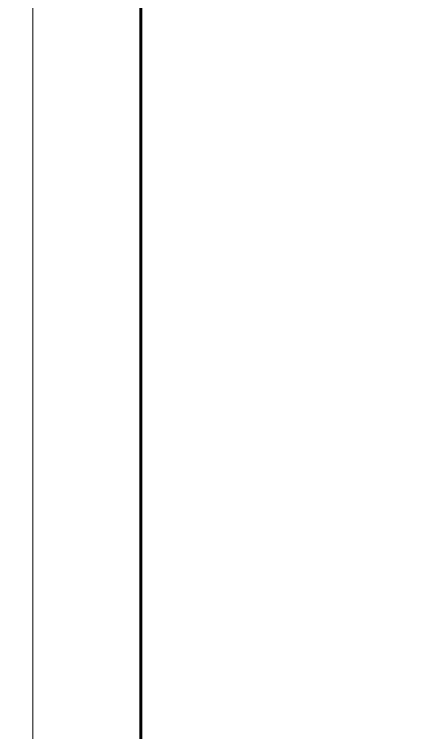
# Model space of a CAD drawing. Header units: millimetres. Extents: x 19378 to 572383, y -1120116 to -527168.
# Drawn here: x 211153 to 212903, y -557218 to -554021 of the extents above; entities that cross this region are included whole.
import ezdxf
from ezdxf.enums import TextEntityAlignment as Align

# ---------------------------------------------------------------- set-up
doc = ezdxf.new("R2010")
doc.units = ezdxf.units.MM
doc.header["$MEASUREMENT"] = 0
doc.layers.get('Defpoints').update_dxf_attribs({"color": 1})
doc.layers.add('Khungten_LCDI', color=7, linetype='Continuous')
doc.layers.add('LC Net thay', color=7, linetype='Continuous', lineweight=25)
doc.layers.add('LC Text1', color=3, linetype='Continuous', lineweight=20)
doc.styles.add('Khungten', font='VHAVAN.TTF', dxfattribs={"width": 0.9, "height": 5000})
doc.styles.add('Title', font='VHBLACK.TTF', dxfattribs={"width": 0.8})

# ---------------------------------------------------------------- blocks, each defined once
blk = doc.blocks.new('Nha o can bo nhan vien Trung doan')
at = {"layer": 'Defpoints', "lineweight": 0}
blk.add_lwpolyline([(-1200, -14850), (-1200, 14850), (40800, 14850), (40800, -14850)], close=True, dxfattribs=at)
at = {"layer": 'Khungten_LCDI', "color": 5, "lineweight": 60}
blk.add_lwpolyline([(0, -14650), (0, 14650), (40600, 14650), (40600, -14650)], close=True, dxfattribs=at)
at = {"color": 7, "style": 'Khungten', "width": 0.8}
for tag, p in [('REVISION', (39498.8, -10746.3)), ('NGAYHT', (39575.6, -11636.3))]:
    blk.add_attdef(tag, text='', height=200, dxfattribs=at).set_placement(p, align=Align.CENTER)
at = {"layer": 'LC Text1', "style": 'Title', "width": 1.485915}
for tag, p, p2 in [('TENBANVE1', (36912.7, -8885.8), (40339.1, -8885.8)), ('TENBANVE2', (36912.7, -9562.5), (40339.1, -9562.5))]:
    blk.add_attdef(tag, text='', height=250, dxfattribs=at).set_placement(p, p2, align=Align.FIT)
at = {"layer": 'LC Text1', "style": 'Title', "width": 0.7}
blk.add_attdef('SOBANVE', text='', height=250, dxfattribs=at).set_placement((39562, -13896.2), align=Align.CENTER)

msp = doc.modelspace()

# ---------------------------------------------------------------- block references
at = {"layer": 'LC Net thay'}
for p, xscale, yscale, zscale in [((186755.6, -557257.2), 0.6, 0.6, 0.6), ((211715.6, -554287.2), 0.3999999999995706, 0.3999999999995706, 0.3999999999995706)]:
    msp.add_blockref('Nha o can bo nhan vien Trung doan', p, dxfattribs=dict(at, xscale=xscale, yscale=yscale, zscale=zscale))

doc.saveas('drawing.dxf')
